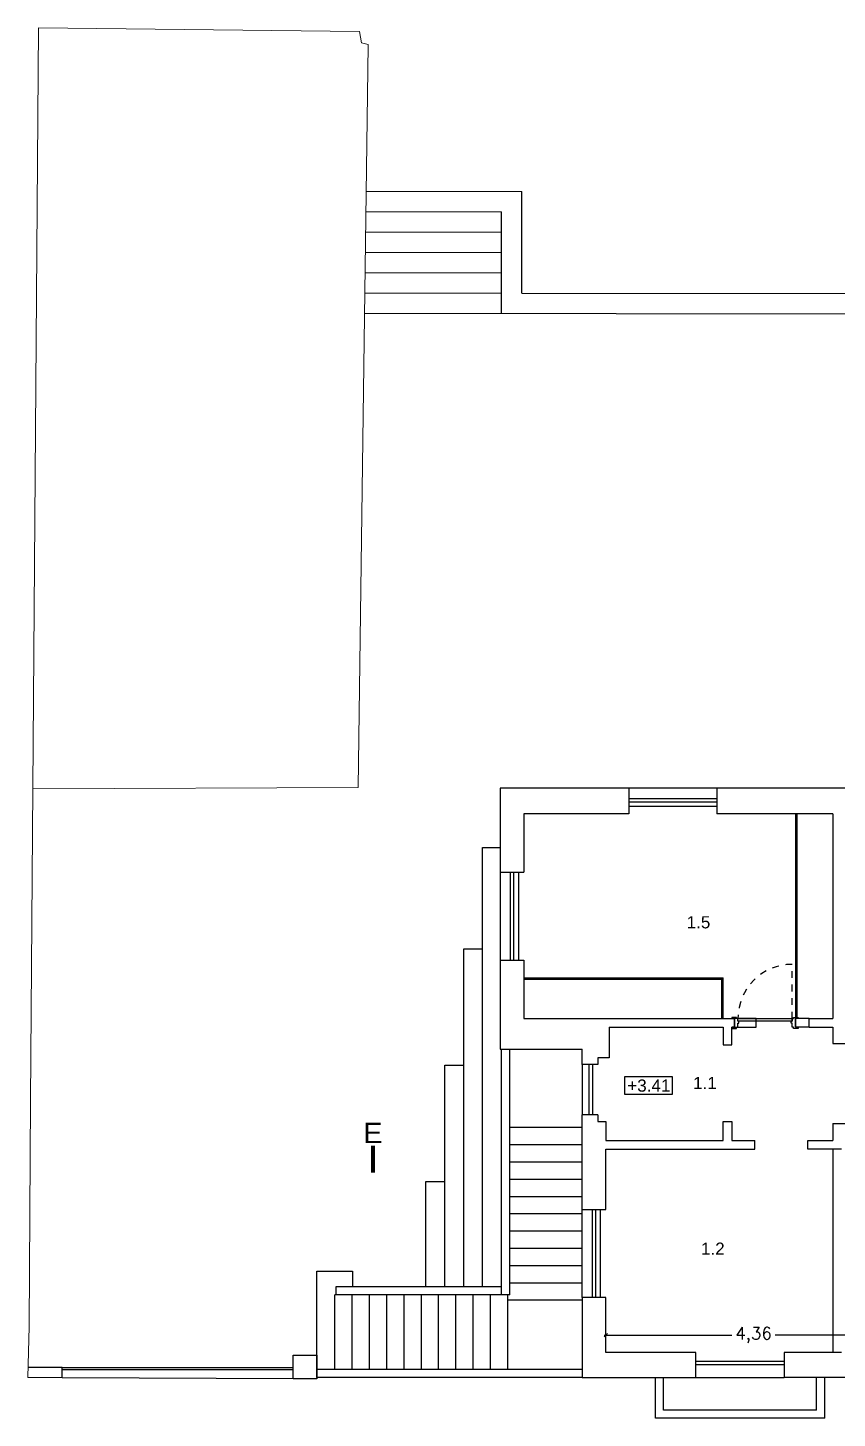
# Model space of a CAD drawing. Header units: millimetres. Extents: x 1778 to 2471, y 1406 to 1876.
# Drawn here: x 1827.65 to 1839.61, y 1621.03 to 1641.55 of the extents above; entities that cross this region are included whole.
import ezdxf
from ezdxf.enums import TextEntityAlignment as Align

# ---------------------------------------------------------------- set-up
doc = ezdxf.new("R2010")
doc.units = ezdxf.units.MM
doc.linetypes.add('HIDDEN', pattern=[9.525, 6.35, -3.175])
for name, color, linetype in [('ARQ_CONSTRUIR_CORTE', 10, 'Continuous'), ('ARQ_CONSTRUIR_VISTA', 30, 'Continuous'), ('ARQ_CONTRUIR_VAOS', 40, 'Continuous'), ('ARQ_DEMOLIR_CORTE', 2, 'Continuous'), ('ARQ_EXISNTENTE_VISTA', 9, 'Continuous'), ('ARQ_EXISTENTE_CORTE', 6, 'Continuous'), ('ARQ_LINHA_CORTE', 4, 'Continuous'), ('ARQ_TEXTO', 3, 'Continuous')]:
    doc.layers.add(name, color=color, linetype=linetype)
doc.layers.add('ARQ_COTAS', color=5, linetype='Continuous', lineweight=0)
doc.layers.add('construcao', color=6, linetype='Continuous', lineweight=0)
doc.styles.add('ROMA1_20', font='romans.shx', dxfattribs={"height": 0.18})
doc.styles.get("Standard").update_dxf_attribs({"font": 'arial.ttf'})
doc.dimstyles.new('1_100', dxfattribs={"dimscale": 0.5, "dimtxt": 0.1, "dimasz": 0.1, "dimexe": 0.05, "dimexo": 0.2, "dimgap": 0.09, "dimtad": 0, "dimzin": 0, "dimtxsty": 'ROMA1_20', "dimblk": 'OBLIQUE', "dimcen": 0.1, "dimdle": 0.05, "dimazin": 0, "dimtfac": 1, "dimtofl": 0, "dimtmove": 1, "dimatfit": 3, "dimldrblk": 'DOTSMALL', "dimfxl": 0.075, "dimtolj": 1, "dimtzin": 0, "dimarcsym": 0})

# ---------------------------------------------------------------- blocks, each defined once
blk = doc.blocks.new('_Oblique')
at = {"color": 0, "linetype": 'ByBlock', "lineweight": -2}
blk.add_line((-0.5, -0.5), (0.5, 0.5), dxfattribs=at)
blk = doc.blocks.new('*D46')
at = {"layer": 'ARQ_COTAS', "color": 0, "lineweight": -2}
for p, q in [((1836.165, 1622.254), (1838.051, 1622.254)), ((1836.19, 1622.098), (1836.19, 1622.279)), ((1840.575, 1622.254), (1838.689, 1622.254)), ((1840.55, 1622.098), (1840.55, 1622.279))]:
    blk.add_line(p, q, dxfattribs=at)
at = {"layer": 'Defpoints', "color": 0}
for p in [(1840.55, 1622.254), (1836.19, 1621.998), (1840.55, 1621.998)]:
    blk.add_point(p, dxfattribs=at)
at = {"layer": 'ARQ_COTAS', "color": 0, "linetype": 'ByBlock', "lineweight": -2, "xscale": 0.05, "yscale": 0.05, "zscale": 0.05, "rotation": 180}
blk.add_blockref('_Oblique', (1836.19, 1622.254), dxfattribs=at)
at = {"layer": 'ARQ_COTAS', "color": 0, "linetype": 'ByBlock', "lineweight": -2, "xscale": 0.05, "yscale": 0.05, "zscale": 0.05}
blk.add_blockref('_Oblique', (1840.55, 1622.254), dxfattribs=at)
at = {"layer": 'ARQ_COTAS', "color": 0, "insert": (1838.37, 1622.254), "char_height": 0.18, "attachment_point": 5, "style": 'ROMA1_20'}
blk.add_mtext('\\A1;4,36', dxfattribs=at)
blk = doc.blocks.new('_DOTSMALL')
at = {"color": 0, "linetype": 'ByBlock', "const_width": 0.5}
blk.add_lwpolyline([(-0.0625, 0, 1), (0.0625, 0, 1)], format="xyb", close=True, dxfattribs=at)

msp = doc.modelspace()

# ---------------------------------------------------------------- linework, layer by layer
at = {"layer": 'ARQ_CONSTRUIR_CORTE'}
for p, q in [((1838.09, 1626.798), (1838.09, 1626.928)), ((1838.99, 1626.798), (1838.99, 1626.928)), ((1839.19, 1626.928), (1838.99, 1626.928)), ((1838.99, 1626.798), (1838.99, 1626.928)), ((1839.19, 1626.798), (1838.99, 1626.798)), ((1839.67, 1624.998), (1839.54, 1624.998)), ((1839.67, 1621.998), (1839.54, 1621.998))]:
    msp.add_line(p, q, dxfattribs=at)
at = {"layer": 'ARQ_CONSTRUIR_VISTA'}
for p, q in [((1831.117, 1641.515), (1831.117, 1641.515)), ((1832.652, 1639.141), (1834.949, 1639.138)), ((1834.947, 1637.638), (1834.949, 1639.138)), ((1832.648, 1638.841), (1834.649, 1638.838)), ((1834.647, 1637.338), (1834.649, 1638.838)), ((1832.644, 1638.541), (1834.649, 1638.538)), ((1832.64, 1638.241), (1834.648, 1638.238)), ((1832.636, 1637.941), (1834.648, 1637.938)), ((1832.632, 1637.641), (1834.647, 1637.638)), ((1834.947, 1637.638), (1845.42, 1637.622)), ((1832.628, 1637.341), (1845.42, 1637.322)), ((1834.37, 1622.968), (1834.37, 1629.453)), ((1834.37, 1629.453), (1834.63, 1629.453)), ((1834.09, 1622.968), (1834.09, 1627.955)), ((1834.09, 1627.955), (1834.37, 1627.955)), ((1833.81, 1622.968), (1833.81, 1626.238)), ((1833.81, 1626.238), (1834.09, 1626.238)), ((1833.53, 1622.968), (1833.53, 1624.521)), ((1833.53, 1624.521), (1833.81, 1624.521))]:
    msp.add_line(p, q, dxfattribs=at)
at = {"layer": 'ARQ_CONTRUIR_VAOS'}
for p, q in [((1836.53, 1630.178), (1837.83, 1630.178)), ((1836.53, 1630.128), (1837.83, 1630.128)), ((1838.99, 1629.948), (1838.99, 1626.928)), ((1839.01, 1629.948), (1839.01, 1626.928)), ((1834.78, 1627.788), (1834.78, 1629.088)), ((1834.83, 1627.788), (1834.83, 1629.088)), ((1834.98, 1627.528), (1837.92, 1627.528)), ((1837.9, 1626.928), (1837.9, 1627.528)), ((1837.92, 1626.928), (1837.92, 1627.528)), ((1834.98, 1627.508), (1837.92, 1627.508)), ((1835.99, 1622.808), (1835.99, 1624.108)), ((1836.04, 1622.808), (1836.04, 1624.108)), ((1838.82, 1621.863), (1837.52, 1621.863)), ((1838.82, 1621.813), (1837.52, 1621.813))]:
    msp.add_line(p, q, dxfattribs=at)
at = {"layer": 'ARQ_CONTRUIR_VAOS', "linetype": 'HIDDEN', "ltscale": 0.01}
msp.add_line((1838.94, 1626.928), (1838.94, 1627.728), dxfattribs=at)
at = {"layer": 'ARQ_CONTRUIR_VAOS'}
for points in [[(1838.05, 1626.783), (1838.12, 1626.783), (1838.12, 1626.798), (1838.14, 1626.798), (1838.14, 1626.858), (1838.155, 1626.858), (1838.155, 1626.888), (1838.14, 1626.888), (1838.14, 1626.928), (1838.12, 1626.928), (1838.12, 1626.943), (1838.05, 1626.943), (1838.05, 1626.928), (1838.09, 1626.928), (1838.09, 1626.798), (1838.05, 1626.798)], [(1838.94, 1626.888), (1838.14, 1626.888), (1838.14, 1626.928), (1838.94, 1626.928)], [(1839.03, 1626.783), (1838.96, 1626.783), (1838.96, 1626.798), (1838.94, 1626.798), (1838.94, 1626.858), (1838.925, 1626.858), (1838.925, 1626.888), (1838.94, 1626.888), (1838.94, 1626.928), (1838.96, 1626.928), (1838.96, 1626.943), (1839.03, 1626.943), (1839.03, 1626.928), (1838.99, 1626.928), (1838.99, 1626.798), (1839.03, 1626.798)]]:
    msp.add_lwpolyline(points, close=True, dxfattribs=at)
at = {"layer": 'ARQ_CONTRUIR_VAOS', "linetype": 'HIDDEN', "ltscale": 0.01}
msp.add_arc((1838.94, 1626.928), 0.8, 90, 180, dxfattribs=at)
at = {"layer": 'ARQ_DEMOLIR_CORTE'}
for p, q in [((1838.41, 1626.928), (1838.09, 1626.928)), ((1838.41, 1626.798), (1838.41, 1626.928)), ((1839.19, 1626.798), (1839.19, 1626.928)), ((1838.09, 1626.798), (1838.41, 1626.798)), ((1838.39, 1624.998), (1838.39, 1625.128)), ((1839.17, 1624.998), (1839.17, 1625.128)), ((1839.54, 1624.998), (1839.54, 1621.998))]:
    msp.add_line(p, q, dxfattribs=at)
at = {"layer": 'ARQ_EXISNTENTE_VISTA'}
for p, q in [((1837.83, 1630.328), (1836.53, 1630.328)), ((1837.83, 1630.058), (1836.53, 1630.058)), ((1834.63, 1629.088), (1834.63, 1627.788)), ((1834.9, 1629.088), (1834.9, 1627.788)), ((1834.65, 1622.848), (1834.65, 1626.478)), ((1834.77, 1622.848), (1834.77, 1626.478)), ((1835.84, 1626.248), (1835.84, 1625.508)), ((1835.94, 1626.248), (1835.94, 1625.508)), ((1835.99, 1626.248), (1835.99, 1625.508)), ((1834.77, 1625.323), (1835.84, 1625.323)), ((1834.77, 1625.068), (1835.84, 1625.068)), ((1834.77, 1624.813), (1835.84, 1624.813)), ((1834.77, 1624.558), (1835.84, 1624.558)), ((1834.77, 1624.303), (1835.84, 1624.303)), ((1834.77, 1624.048), (1835.84, 1624.048)), ((1835.84, 1622.808), (1835.84, 1624.108)), ((1836.11, 1622.808), (1836.11, 1624.108)), ((1834.77, 1623.793), (1835.84, 1623.793)), ((1834.77, 1623.538), (1835.84, 1623.538)), ((1834.77, 1623.283), (1835.84, 1623.283)), ((1831.92, 1621.628), (1831.92, 1623.198)), ((1831.92, 1623.198), (1832.45, 1623.198)), ((1832.45, 1623.198), (1832.45, 1622.968)), ((1834.77, 1623.028), (1835.84, 1623.028)), ((1832.19, 1621.748), (1832.19, 1622.848)), ((1834.77, 1622.848), (1832.19, 1622.848)), ((1834.65, 1622.968), (1832.2, 1622.968)), ((1832.2, 1622.968), (1832.2, 1622.848)), ((1832.445, 1621.748), (1832.445, 1622.848)), ((1832.7, 1621.748), (1832.7, 1622.848)), ((1832.955, 1621.748), (1832.955, 1622.848)), ((1833.21, 1621.748), (1833.21, 1622.848)), ((1833.465, 1621.748), (1833.465, 1622.848)), ((1833.72, 1621.748), (1833.72, 1622.848)), ((1833.975, 1621.748), (1833.975, 1622.848)), ((1834.23, 1621.748), (1834.23, 1622.848)), ((1834.485, 1621.748), (1834.485, 1622.848)), ((1834.74, 1621.748), (1834.74, 1622.848)), ((1834.74, 1622.773), (1835.84, 1622.773)), ((1828.16, 1621.775), (1827.658, 1621.777)), ((1831.57, 1621.608), (1831.57, 1621.958)), ((1831.57, 1621.958), (1831.92, 1621.958)), ((1831.92, 1621.958), (1831.92, 1621.608)), ((1828.16, 1621.625), (1827.654, 1621.627)), ((1828.16, 1621.625), (1828.16, 1621.775)), ((1828.16, 1621.775), (1831.57, 1621.775)), ((1828.16, 1621.745), (1831.57, 1621.745)), ((1831.57, 1621.608), (1828.16, 1621.625)), ((1831.92, 1621.608), (1831.57, 1621.608)), ((1835.84, 1621.748), (1831.92, 1621.748)), ((1835.84, 1621.628), (1831.92, 1621.628)), ((1836.92, 1621.028), (1836.92, 1621.628)), ((1837.04, 1621.148), (1837.04, 1621.628)), ((1837.52, 1621.628), (1838.82, 1621.628)), ((1839.3, 1621.148), (1839.3, 1621.628)), ((1839.42, 1621.028), (1839.42, 1621.628)), ((1839.42, 1621.028), (1836.92, 1621.028)), ((1839.3, 1621.148), (1837.04, 1621.148))]:
    msp.add_line(p, q, dxfattribs=at)
at = {"layer": 'ARQ_EXISTENTE_CORTE'}
for p, q in [((1836.53, 1630.328), (1834.63, 1630.328)), ((1834.63, 1630.328), (1834.63, 1629.088)), ((1836.53, 1630.328), (1836.53, 1629.948)), ((1841.02, 1630.328), (1837.83, 1630.328)), ((1837.83, 1630.328), (1837.83, 1629.948)), ((1836.53, 1629.948), (1834.98, 1629.948)), ((1834.98, 1629.948), (1834.98, 1629.088)), ((1839.54, 1629.948), (1837.83, 1629.948)), ((1839.54, 1629.948), (1839.54, 1626.928)), ((1834.63, 1629.088), (1834.98, 1629.088)), ((1834.63, 1627.788), (1834.98, 1627.788)), ((1834.63, 1627.788), (1834.63, 1626.478)), ((1834.98, 1627.788), (1834.98, 1626.928)), ((1834.98, 1626.928), (1838.09, 1626.928)), ((1839.19, 1626.928), (1839.54, 1626.928)), ((1836.24, 1626.798), (1837.92, 1626.798)), ((1836.24, 1626.798), (1836.24, 1626.348)), ((1837.92, 1626.798), (1837.92, 1626.538)), ((1838.05, 1626.798), (1838.09, 1626.798)), ((1838.05, 1626.798), (1838.09, 1626.798)), ((1838.05, 1626.538), (1838.05, 1626.798)), ((1839.19, 1626.798), (1839.54, 1626.798)), ((1839.54, 1626.798), (1839.54, 1626.558)), ((1837.92, 1626.538), (1838.05, 1626.538)), ((1839.54, 1626.558), (1840.55, 1626.558)), ((1834.63, 1626.478), (1835.84, 1626.478)), ((1835.84, 1626.248), (1835.84, 1626.478)), ((1836.24, 1626.348), (1836.07, 1626.348)), ((1836.07, 1626.348), (1836.07, 1626.248)), ((1836.07, 1626.248), (1835.84, 1626.248)), ((1836.07, 1625.508), (1835.84, 1625.508)), ((1835.84, 1624.108), (1835.84, 1625.508)), ((1836.07, 1625.508), (1836.07, 1625.408)), ((1836.07, 1625.408), (1836.19, 1625.408)), ((1836.19, 1625.408), (1836.19, 1625.128)), ((1837.92, 1625.128), (1837.92, 1625.408)), ((1837.92, 1625.408), (1838.05, 1625.408)), ((1838.05, 1625.408), (1838.05, 1625.128)), ((1839.54, 1625.378), (1839.54, 1625.128)), ((1839.54, 1625.378), (1842.64, 1625.378)), ((1836.19, 1625.128), (1837.92, 1625.128)), ((1838.05, 1625.128), (1838.39, 1625.128)), ((1839.17, 1625.128), (1839.54, 1625.128)), ((1836.19, 1624.108), (1836.19, 1624.998)), ((1836.19, 1624.998), (1838.39, 1624.998)), ((1839.54, 1624.998), (1839.17, 1624.998)), ((1835.84, 1624.108), (1836.19, 1624.108)), ((1836.19, 1622.808), (1835.84, 1622.808)), ((1835.84, 1622.808), (1835.84, 1621.628)), ((1836.19, 1621.998), (1836.19, 1622.808)), ((1837.52, 1621.998), (1836.19, 1621.998)), ((1837.52, 1621.628), (1837.52, 1621.998)), ((1839.54, 1621.998), (1838.82, 1621.998)), ((1838.82, 1621.998), (1838.82, 1621.628)), ((1835.84, 1621.628), (1837.52, 1621.628)), ((1840.81, 1621.628), (1838.82, 1621.628))]:
    msp.add_line(p, q, dxfattribs=at)
at = {"layer": 'ARQ_LINHA_CORTE'}
msp.add_lwpolyline([(1832.75, 1625.051, 0.06, 0.06, 0), (1832.75, 1624.651, 0, 0, 0), (1834.25, 1624.651, 0, 0, 0)], format="xyseb", dxfattribs=at)
at = {"layer": 'ARQ_TEXTO'}
msp.add_lwpolyline([(1836.469, 1626.07), (1837.168, 1626.07), (1837.168, 1625.805), (1836.469, 1625.805)], close=True, dxfattribs=at)
at = {"layer": 'construcao', "linetype": 'Continuous', "lineweight": 9}
for p, q in [((1827.814, 1641.554), (1827.696, 1625.714)), ((1827.814, 1641.554), (1832.553, 1641.498)), ((1832.553, 1641.498), (1832.581, 1641.333)), ((1832.581, 1641.333), (1832.68, 1641.307)), ((1832.681, 1641.299), (1832.603, 1635.465)), ((1832.68, 1641.307), (1832.681, 1641.299)), ((1832.603, 1635.465), (1832.534, 1630.337)), ((1832.534, 1630.337), (1827.731, 1630.321)), ((1827.696, 1625.714), (1827.675, 1622.383)), ((1827.675, 1622.383), (1827.654, 1621.627))]:
    msp.add_line(p, q, dxfattribs=at)

# ---------------------------------------------------------------- texts
at = {"layer": 'ARQ_CONSTRUIR_VISTA'}
for s, p in [('1.5', (1837.382, 1628.259)), ('1.1', (1837.478, 1625.886)), ('1.2', (1837.594, 1623.44))]:
    msp.add_text(s, height=0.18, dxfattribs=at).set_placement(p)
at = {"layer": 'ARQ_LINHA_CORTE'}
msp.add_text('E', height=0.3, dxfattribs=at).set_placement((1832.75, 1625.089), align=Align.CENTER)
at = {"layer": 'ARQ_TEXTO'}
msp.add_text('+3.41', height=0.18, dxfattribs=at).set_placement((1836.824, 1625.938), align=Align.MIDDLE_CENTER)

# ---------------------------------------------------------------- dimensions: what is measured, and where the dimension line sits
at = {"layer": 'ARQ_COTAS'}
dim = msp.add_linear_dim(base=(1840.55, 1622.254), p1=(1836.19, 1621.998), p2=(1840.55, 1621.998), dimstyle='1_100', dxfattribs=at)
dim.commit()
dim.dimension.update_dxf_attribs({"geometry": '*D46', "text_midpoint": (1838.37, 1622.254)})

doc.saveas('drawing.dxf')
